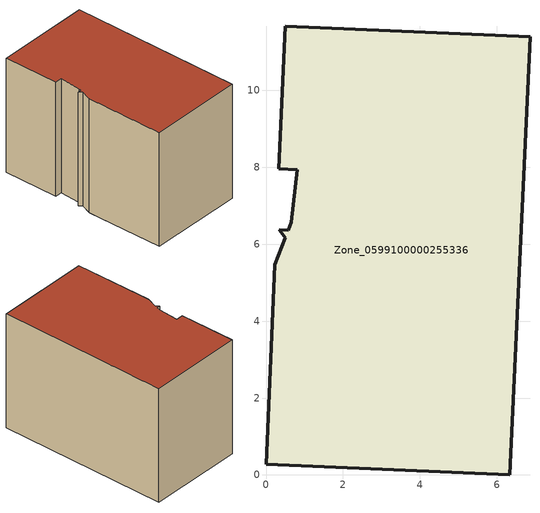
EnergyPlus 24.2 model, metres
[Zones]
Zone_0599100000255336
 floor ground (C_G): 0.66,6.57 0.81,7.93 0.34,7.96 0.5,11.67 6.86,11.38 6.33,0 0,0.28 0.23,5.46 0.5,6.17 0.34,6.37 0.58,6.36 z1.11
 wall outside (C_F): 0.66,6.57 0.58,6.36 0.34,6.37 0.5,6.17 0.23,5.46 0,0.28 6.33,0 6.86,11.38 0.5,11.67 0.34,7.96 0.81,7.93 0.66,6.57 z1.11:8.93
 roof outside (C_R): 0.81,7.93 0.66,6.57 0.58,6.36 0.34,6.37 0.5,6.17 0.23,5.46 0,0.28 6.33,0 6.86,11.38 0.5,11.67 0.34,7.96 z8.93
[BUILDING]
Pand.0599100000255336: North Axis=0; Terrain=City; Loads Convergence Tolerance Value=0.04; Temperature Convergence Tolerance Value=0.4; Solar Distribution=FullExterior; Maximum Number of Warmup Days=25; Minimum Number of Warmup Days=1
[Site:Location]
Rotterdam.The.Hague.AP_ZH_NLD Design_Conditions: Latitude=51.96; Longitude=4.45; Time Zone=1; Elevation=-4.5
[SITE:GROUNDTEMPERATURE:BUILDINGSURFACE]
18, 18, 18, 18, 18, 18, 18, 18, 18, 18, 18, 18
[MATERIAL] Thermal Absorptance=0.9; Solar Absorptance=0.7; Visible Absorptance=0.7
Name | Roughness | Thickness | Conductivity | Density | Specific Heat
G.TC.1965-1974 | MediumSmooth | 0.15 | 0.882353 | 540 | 1210
F.TC.1965-1974 | Rough | 0.3 | 0.697674 | 1920 | 840
R.TC.1965-1974 | MediumRough | 0.2 | 0.232558 | 1500 | 1000
[CONSTRUCTION]
C_G: G.TC.1965-1974
C_F: F.TC.1965-1974
C_R: R.TC.1965-1974
[ZONE]
Zone_0599100000255336: Type=1; Multiplier=1; Ceiling Height=Autocalculate; Volume=Autocalculate; Floor Area=autocalculate; Part of Total Floor Area=Yes
[ZONEINFILTRATION:DESIGNFLOWRATE]
Infil_Zone_0599100000255336: Zone or ZoneList or Space or SpaceList=Zone_0599100000255336; Schedule=AlwaysOn; Design Flow Rate Calculation Method=Flow/Area; Flow Rate per Floor Area=0.003; Constant Term Coefficient=1; Temperature Term Coefficient=0; Velocity Term Coefficient=0; Velocity Squared Term Coefficient=0
[HVACTEMPLATE:ZONE:IDEALLOADSAIRSYSTEM]
Zone_0599100000255336: Maximum Heating Supply Air Temperature=50; Minimum Cooling Supply Air Temperature=13; Maximum Heating Supply Air Humidity Ratio=0.0156; Minimum Cooling Supply Air Humidity Ratio=0.0077; Heating Limit=NoLimit; Cooling Limit=NoLimit; Dehumidification Control Type=ConstantSensibleHeatRatio; Cooling Sensible Heat Ratio=0.7; Dehumidification Setpoint=60; Humidification Control Type=None; Humidification Setpoint=30; Outdoor Air Method=None; Outdoor Air Flow Rate per Person=0.00944; Outdoor Air Flow Rate per Zone Floor Area=0; Outdoor Air Flow Rate per Zone=0; Demand Controlled Ventilation Type=None; Outdoor Air Economizer Type=NoEconomizer; Heat Recovery Type=None; Sensible Heat Recovery Effectiveness=0.7; Latent Heat Recovery Effectiveness=0.65
[ZONECONTROL:THERMOSTAT]
ThermostatControl_Zone_0599100000255336: Zone or ZoneList=Zone_0599100000255336; Control Type Schedule=DualSetpointControlType; Control 1=Thermostat_Zone_0599100000255336; Temperature Difference Between Cutout And Setpoint=0
[THERMOSTATSETPOINT:DUALSETPOINT]
Thermostat_Zone_0599100000255336: Heating Setpoint Temperature Schedule=HeatingSetpoint_Zone_0599100000255336; Cooling Setpoint Temperature Schedule=CoolingSetpoint_Zone_0599100000255336
[SCHEDULE:COMPACT]
HeatingSetpoint_Zone_0599100000255336: Through: 12/31, For: AllDays, Until: 24:00, 21
CoolingSetpoint_Zone_0599100000255336: Through: 12/31, For: AllDays, Until: 24:00, 24
DualSetpointControlType: Through: 12/31, For: AllDays, Until: 24:00, 4
AlwaysOn: Through: 12/31, For: AllDays, Until: 24:00, 1
